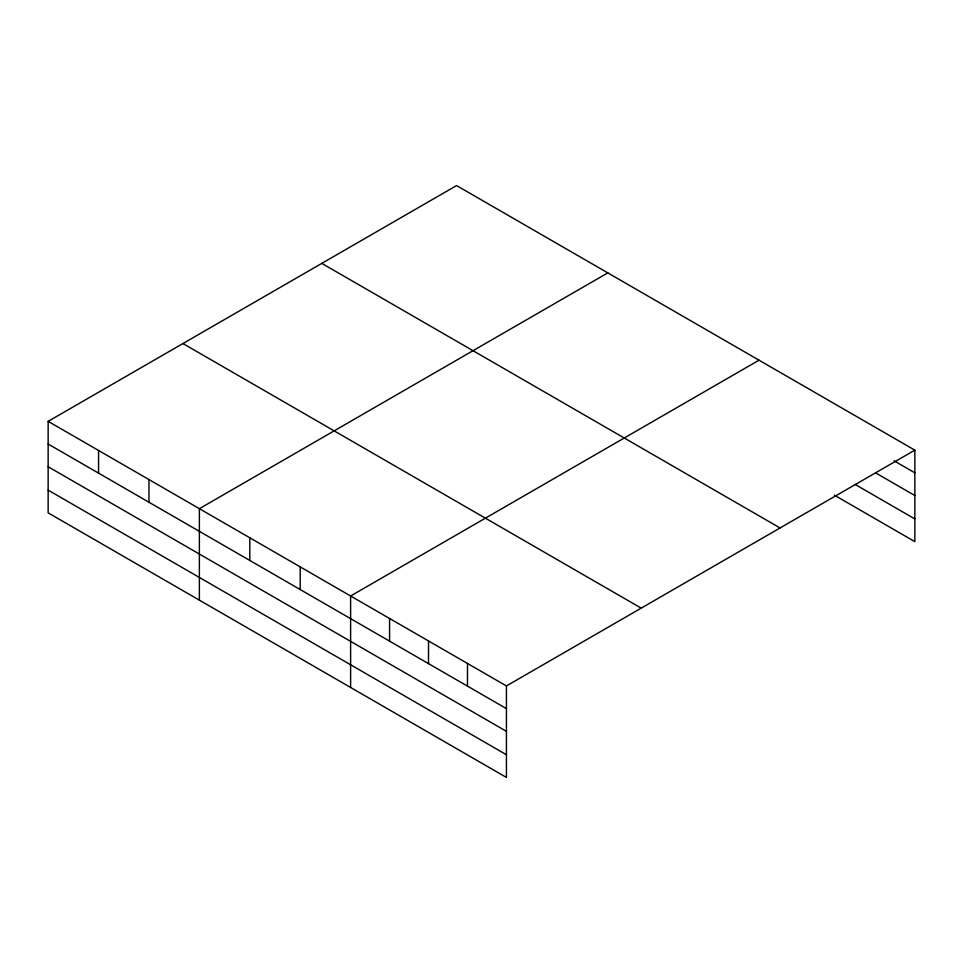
<?xml version="1.0" encoding="UTF-8"?>
<svg xmlns="http://www.w3.org/2000/svg" width="963" height="963" viewBox="0 0 963 963"><rect width="100%" height="100%" fill="white"/><g stroke="black" fill="none" stroke-linecap="round" stroke-linejoin="round"><path stroke-width="1.44" d="M48.15 421.361L506.43 685.945L506.43 777.43L48.15 512.846L48.15 421.361L456.57 185.57L914.85 450.154L914.85 541.639L834.343 495.151M607.809 272.878L199.377 508.681L199.377 600.166M759.037 360.186L350.616 595.989L350.616 687.474M506.43 685.945L914.85 450.154M894.073 460.82L914.85 472.809M875.897 473.038L914.85 495.524M855.12 484.437L914.85 518.925M321.798 263.381L780.066 527.965M182.934 343.55L641.202 608.135M48.15 444.027L506.43 708.612M48.15 466.742L506.43 731.326M48.15 490.143L506.43 754.727M467.476 663.459L467.476 686.125M428.523 640.973L428.523 663.639M389.57 618.487L389.57 641.141M300.203 566.882L300.203 589.549M249.79 537.787L249.79 560.442M148.976 479.574L148.976 502.241M98.563 450.467L98.563 473.134"/></g></svg>
